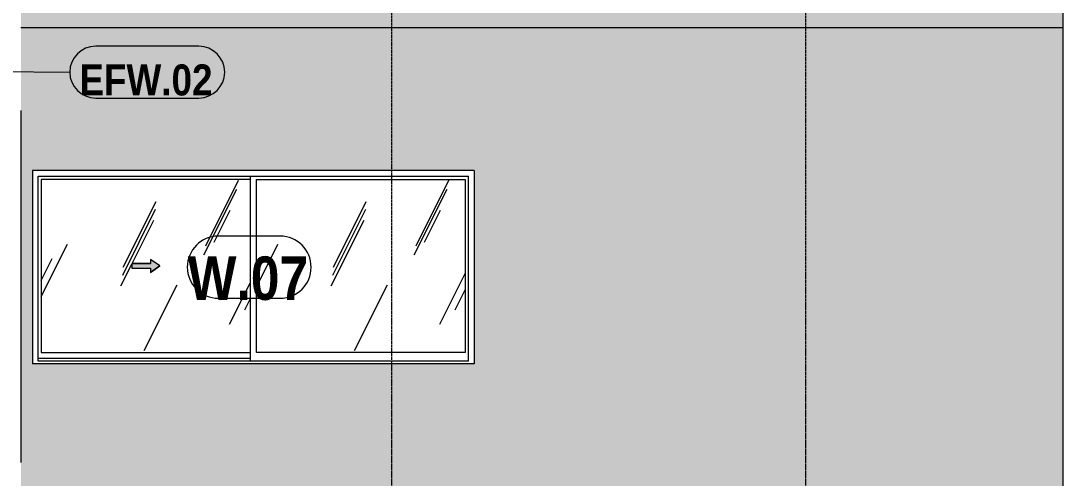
# Model space of a CAD drawing. Header units: millimetres. Extents: x 3451 to 201731, y -8641 to 35300.
# Drawn here: x 45747 to 53302, y 5685 to 9000 of the extents above; entities that cross this region are included whole.
import ezdxf

# ---------------------------------------------------------------- set-up
doc = ezdxf.new("R2010")
doc.units = ezdxf.units.MM
doc.linetypes.add('1 NÉT CALL OUT', pattern=[6, 3, -3])
doc.linetypes.add('Grid Line', pattern=[22.225, 12.7, -3.175, 3.175, -3.175])
for name, color, linetype, lineweight in [('A-DETL-GENF', 92, 'Continuous', 9), ('A-DETL-GENF-2', 92, '1 NÉT CALL OUT', 9), ('A-GLAZ', 151, 'Continuous', 9), ('A-GLAZ-3', 7, '1 NÉT CALL OUT', 9), ('A-GLAZ-IDEN', 152, 'Continuous', 9), ('A-WALL', 113, 'Continuous', 9), ('A-WALL-IDEN', 211, 'Continuous', 9), ('A-WALL-PATT-3', 111, 'Continuous', 5), ('S-GRID-1', 1, 'Grid Line', 9)]:
    doc.layers.add(name, color=color, linetype=linetype, lineweight=lineweight)
doc.styles.add('Arial_B', font='arialbd.ttf', dxfattribs={"width": 0.85, "height": 225})
doc.styles.add('Arial_B_2', font='arialbd.ttf', dxfattribs={"width": 0.85, "height": 315})
pattern_1 = [(63.435, (51212.7, 14229.33), (-0.001, 1524), [532.46, -2875.3]), (63.435, (49688.7, 14229.33), (-0.001, 1524), [532.46, -2875.3]), (63.435, (51942.24, 14523.8), (-0.001, 1524), [532.46, -2875.3]), (63.435, (50418.24, 14523.8), (-0.001, 1524), [532.46, -2875.3]), (63.435, (51831.8, 14419.83), (-0.001, 1524), [532.46, -2875.3]), (63.435, (50307.8, 14419.83), (-0.001, 1524), [532.46, -2875.3]), (63.435, (51719.26, 15015.1), (-0.001, 1524), [258.8, -3148.97]), (63.435, (50195.26, 15015.1), (-0.001, 1524), [258.8, -3148.97]), (63.435, (51645.65, 14922.95), (-0.001, 1524), [532.46, -2875.3]), (63.435, (50121.65, 14922.95), (-0.001, 1524), [532.46, -2875.3]), (63.435, (51658.64, 14989.1), (-0.001, 1524), [532.46, -2875.3]), (63.435, (50134.64, 14989.1), (-0.001, 1524), [532.46, -2875.3]), (63.435, (51043.8, 14698.94), (-0.001, 1524), [532.46, -2875.3]), (63.435, (49519.8, 14698.94), (-0.001, 1524), [532.46, -2875.3]), (63.435, (51056.8, 14776.9), (-0.001, 1524), [532.46, -2875.3]), (63.435, (49532.8, 14776.9), (-0.001, 1524), [532.46, -2875.3]), (63.435, (51060.3, 14833.1), (-0.001, 1524), [532.46, -2875.3]), (63.435, (49536.3, 14833.1), (-0.001, 1524), [532.46, -2875.3])]

# ---------------------------------------------------------------- blocks, each defined once
blk = doc.blocks.new('1_FAMILY RVT - W01-WxH 1400x3200xmm-V30-TKCS_MẶT CẮT C')
at = {"layer": 'A-DETL-GENF-2'}
blk.add_hatch(color=256, dxfattribs=at).paths.add_polyline_path([(46686.5, 7176.5), (46754.2, 7223.9), (46686.5, 7271.4), (46686.5, 7240.9), (46551, 7240.9), (46551, 7207), (46686.5, 7207)])
at = {"layer": 'A-GLAZ'}
h = blk.add_hatch(dxfattribs=at)
h.set_pattern_fill('FP_2', color=256, style=0, pattern_type=2)
h.set_pattern_definition(pattern_1)
h.paths.add_polyline_path([(46155.8, 6596.9), (47409.8, 6596.9), (47409.8, 7850.9), (45895.5, 7850.9), (45895.5, 6596.9)])
h.paths.add_polyline_path([(46686.5, 7176.5), (46686.5, 7207), (46551, 7207), (46551, 7240.9), (46686.5, 7240.9), (46686.5, 7271.4), (46754.2, 7223.9), (46730, 7207)])
h = blk.add_hatch(dxfattribs=at)
h.set_pattern_fill('FP_2', color=256, style=0, pattern_type=2)
h.set_pattern_definition(pattern_1)
h.paths.add_polyline_path([(48445.8, 6596.9), (48968.5, 6596.9), (48968.5, 7850.9), (47454.2, 7850.9), (47454.2, 6596.9)])
at = {"layer": 'A-DETL-GENF'}
for p, q in [((46686.5, 7271.4), (46686.5, 7240.9)), ((46754.2, 7223.9), (46686.5, 7271.4)), ((46754.2, 7223.9), (46686.5, 7271.4)), ((46686.5, 7271.4), (46686.5, 7240.9)), ((46551, 7240.9), (46551, 7207)), ((46551, 7240.9), (46686.5, 7240.9)), ((46686.5, 7240.9), (46551, 7240.9)), ((46551, 7240.9), (46551, 7207)), ((46551, 7207), (46686.5, 7207)), ((46551, 7207), (46686.5, 7207)), ((46754.2, 7223.9), (46686.5, 7176.5)), ((46686.5, 7176.5), (46754.2, 7223.9)), ((46686.5, 7207), (46686.5, 7176.5)), ((46686.5, 7207), (46686.5, 7176.5))]:
    blk.add_line(p, q, dxfattribs=at)
at = {"layer": 'A-GLAZ'}
for p, q in [((49032, 7914.4), (45832, 7914.4)), ((45832, 7914.4), (45832, 6514.4)), ((45872.9, 7873.5), (48991.1, 7873.5)), ((45872.9, 6533.4), (45872.9, 7873.5)), ((47409.8, 7873.5), (47409.8, 6533.4)), ((48991.1, 6533.4), (48991.1, 7873.5)), ((49032, 7914.4), (49032, 6514.4)), ((45895.5, 7850.9), (45895.5, 6596.9)), ((47409.8, 7850.9), (45895.5, 7850.9)), ((47454.2, 6596.9), (47454.2, 7850.9)), ((47454.2, 7850.9), (48968.5, 7850.9)), ((48968.5, 7850.9), (48968.5, 6596.9)), ((45895.5, 6596.9), (47409.8, 6596.9)), ((48968.5, 6596.9), (47454.2, 6596.9)), ((49032, 6514.4), (45832, 6514.4)), ((48991.1, 6533.4), (45872.9, 6533.4)), ((47409.8, 6552.5), (45873.5, 6552.5)), ((47409.8, 6552.5), (45873.5, 6552.5))]:
    blk.add_line(p, q, dxfattribs=at)
blk = doc.blocks.new('SSA-WINDOW TAG - 10-2062020-TKCS_MẶT CẮT C')
at = {"layer": 'A-GLAZ-IDEN'}
for p, q in [((47626.5, 10839.4), (47178.9, 10839.4)), ((47178.9, 10389.4), (47626.5, 10389.4))]:
    blk.add_line(p, q, dxfattribs=at)
for centre, start, end in [((47178.9, 10614.4), 90, 270), ((47626.5, 10614.4), 270, 90)]:
    blk.add_arc(centre, 225, start, end, dxfattribs=at)
blk = doc.blocks.new('CTL_WALL TAG NO MARK - 10-2062273-TKCS_MẶT CẮT C')
at = {"layer": 'A-WALL-IDEN'}
for p, q in [((19381.5, 10762.5), (18633.8, 10762.5)), ((18633.8, 10387.5), (19381.5, 10387.5))]:
    blk.add_line(p, q, dxfattribs=at)
for centre, start, end in [((18633.8, 10575), 90, 270), ((19381.5, 10575), 270, 90)]:
    blk.add_arc(centre, 187.5, start, end, dxfattribs=at)

msp = doc.modelspace()

# ---------------------------------------------------------------- hatches: boundary and pattern name
at = {"layer": 'A-WALL-PATT-3'}
h = msp.add_hatch(color=256, dxfattribs=at)
h.paths.add_polyline_path([(45747.4, 8950), (53301.9, 8950), (53301.9, 12350), (45747.4, 12350), (45747.4, 8954.5)])
h.paths.add_polyline_path([(45737, 8980), (45737.4, 8980), (45737, 9000)])
h.paths.add_polyline_path([(45832, 9914.4), (45832, 11314.4), (49032, 11314.4), (49032, 9914.4), (45872.9, 9914.4)])
h.paths.add_polyline_path([(45737, 11350), (45737.4, 11350), (45737, 11375)])
h = msp.add_hatch(color=256, dxfattribs=at)
h.paths.add_polyline_path([(45747.4, 5550), (53301.9, 5550), (53301.9, 8950), (45747.4, 8950), (45747.4, 5554.5)])
h.paths.add_polyline_path([(45872.9, 6514.4), (45832, 6514.4), (45832, 7914.4), (49032, 7914.4), (49032, 6514.4), (45873.5, 6514.4)])
h.paths.add_polyline_path([(45737, 7950), (45737.4, 7950), (45737, 7975)])

# ---------------------------------------------------------------- linework, layer by layer
at = {"layer": 'A-WALL'}
for p, q in [((53301.9, 4700), (53301.9, 29400)), ((53301.9, 8950), (45747.4, 8950)), ((45747.4, 8350), (45747.4, 5800))]:
    msp.add_line(p, q, dxfattribs=at)
at = {"layer": 'A-WALL-IDEN'}
msp.add_line((44536.7, 8641.9), (46102.2, 8628.2), dxfattribs=at)
at = {"layer": 'S-GRID-1'}
for p, q in [((48436.9, -1941), (48436.9, 30542.5)), ((51436.9, -1941), (51436.9, 30542.5))]:
    msp.add_line(p, q, dxfattribs=at)

# ---------------------------------------------------------------- block references
at = {"layer": 'A-GLAZ-3'}
msp.add_blockref('1_FAMILY RVT - W01-WxH 1400x3200xmm-V30-TKCS_MẶT CẮT C', (0, 0), dxfattribs=at)
at = {"layer": 'A-GLAZ-IDEN'}
msp.add_blockref('SSA-WINDOW TAG - 10-2062020-TKCS_MẶT CẮT C', (0, -3400), dxfattribs=at)
at = {"layer": 'A-WALL-IDEN'}
msp.add_blockref('CTL_WALL TAG NO MARK - 10-2062273-TKCS_MẶT CẮT C', (27655.9, -1946.8), dxfattribs=at)

# ---------------------------------------------------------------- texts
at = {"layer": 'A-GLAZ-IDEN', "insert": (47393.4, 7132.5), "char_height": 315, "width": 902.7, "attachment_point": 5, "line_spacing_factor": 0.936439, "style": 'Arial_B_2'}
msp.add_mtext('\\pt6.3756,12.7512,19.12365,25.49925,31.87485,38.25045,44.62605,50.9985,57.3741,63.7497,70.1253,76.5009,82.8765,89.24895,95.62455,102.00015,108.37575,114.75135,121.1238,127.4994,133.875,140.2506,146.6262,152.99865,159.37425,165.74985,172.12545,178.50105,184.8735,191.2491,197.6247,204.0003;W.07', dxfattribs=at)
at = {"layer": 'A-WALL-IDEN', "insert": (46654.2, 8570.2), "char_height": 225, "width": 995.775, "attachment_point": 5, "line_spacing_factor": 0.936439, "style": 'Arial_B'}
msp.add_mtext('\\pt6.37425,12.75075,19.125,25.49925,31.87575,38.25,44.62425,51.00075,57.375,63.74925,70.12575,76.5,82.87425,89.25075,95.625,101.99925,108.37575,114.75,121.12425,127.50075,133.875,140.24925,146.62575,153,159.37425,165.75075,172.125,178.49925,184.87575,191.25,197.62425,204.00075;EFW.02', dxfattribs=at)

doc.saveas('drawing.dxf')
